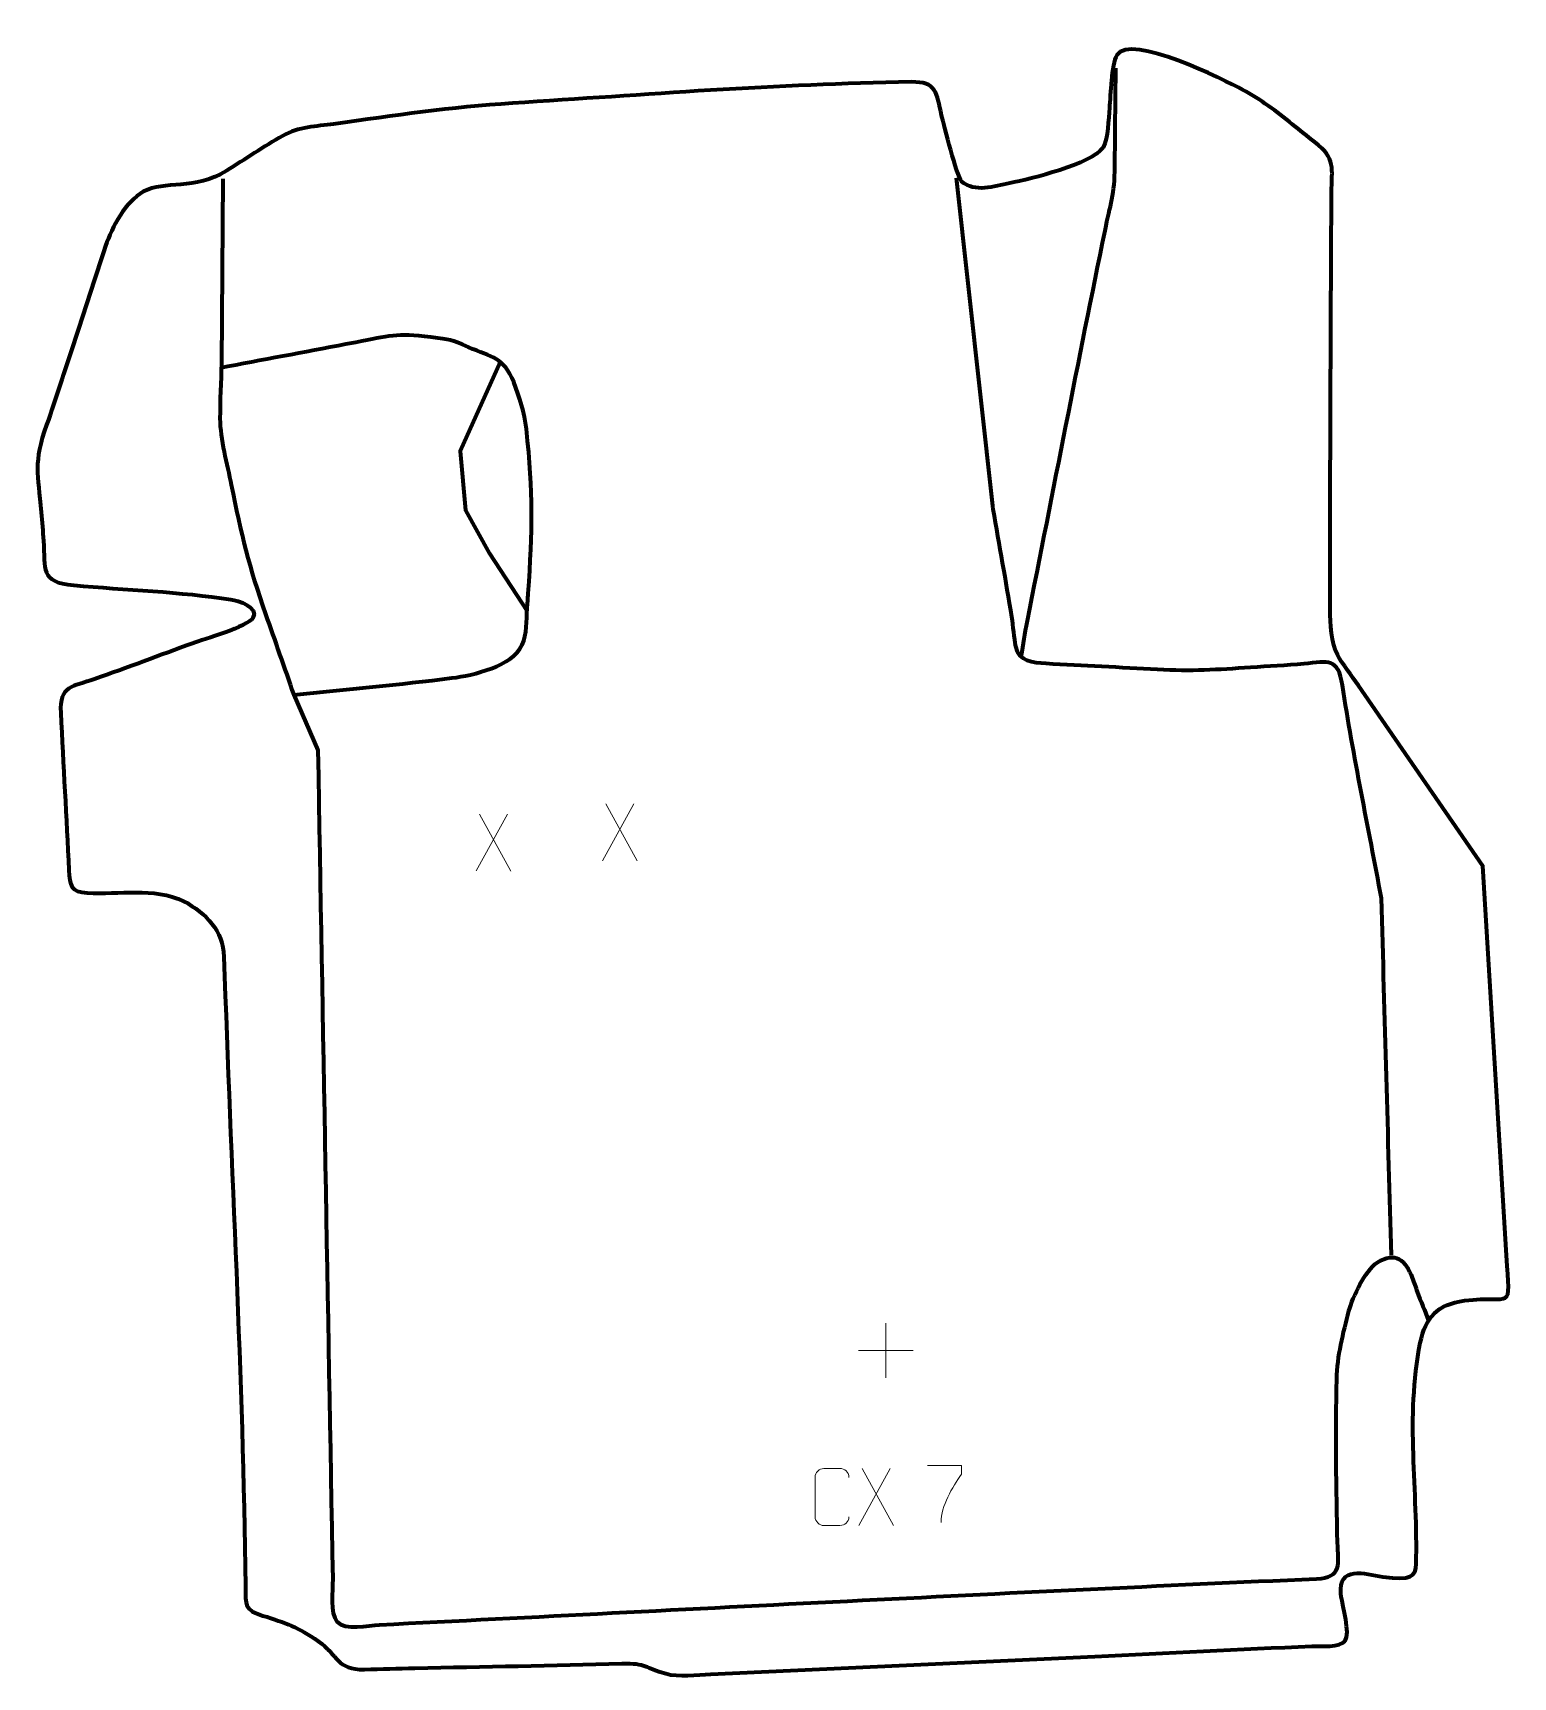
# Model space of a CAD drawing. Header units: millimetres. Extents: x -523 to 125, y -51 to 669.
import ezdxf

# ---------------------------------------------------------------- set-up
doc = ezdxf.new("R2010")
doc.units = ezdxf.units.MM
doc.header["$MEASUREMENT"] = 0
doc.layers.add('layer 2', color=7, linetype='Continuous')
doc.layers.add('layer 3', color=7, linetype='Continuous')

msp = doc.modelspace()

# ---------------------------------------------------------------- linework, layer by layer
at = {"layer": 'layer 2', "color": 140, "lineweight": 158}
for points, knots in [([(-90.2119, 395.5397), (-89.0344, 401.4534), (-88.6989, 405.331), (-87.5216, 411.2447), (-87.5216, 411.2447), (-76.1845, 468.1905), (-65.1423, 525.2499), (-53.4996, 582.1278), (-53.4996, 582.1278), (-51.1628, 593.5437), (-49.2508, 597.9389), (-49.185, 610.2042), (-49.185, 610.2042), (-49.1078, 624.5844), (-48.9302, 638.946), (-48.7864, 653.3243)], [0, 0, 0, 0, 0.2, 0.2, 0.2, 0.2, 0.4, 0.4, 0.4, 0.4, 0.6, 0.6, 0.6, 0.6, 1, 1, 1, 1]), ([(-439.9083, 604.9061), (-439.9083, 604.9061), (-440.4372, 523.9432), (-440.4372, 523.9432), (-440.4372, 523.9432), (-440.6525, 516.1219), (-441.1258, 507.6463), (-441.1087, 499.9093), (-441.1087, 499.9093), (-441.089, 490.9387), (-437.9815, 479.811), (-436.1746, 470.783), (-436.1746, 470.783), (-431.9161, 449.5064), (-428.3516, 434.7295), (-421.1536, 414.261), (-421.1536, 414.261), (-417.0422, 402.4912), (-412.9309, 390.7213), (-408.8195, 378.9515), (-408.8195, 378.9515), (-408.8195, 378.9515), (-398.2361, 354.6096), (-398.2361, 354.6096), (-398.2361, 354.6096), (-396.0683, 233.6111), (-393.9294, 112.612), (-391.7617, -8.3864), (-391.7617, -8.3864), (-391.6742, -13.2755), (-393.0056, -23.4349), (-389.8743, -26.8896), (-389.8743, -26.8896), (-386.2201, -30.9212), (-376.2919, -28.5336), (-371.2427, -28.28), (-371.2427, -28.28), (-236.5696, -21.5155), (-95.9644, -14.0376), (39.0654, -8.1368), (39.0654, -8.1368), (50.6757, -7.6294), (48.574, -1.6777), (48.339, 7.7539), (48.339, 7.7539), (47.7587, 31.0284), (47.4533, 56.0526), (47.9942, 79.3266), (47.9942, 79.3266), (48.2231, 89.1715), (50.7599, 99.6053), (53.3385, 109.1184), (53.3385, 109.1184), (55.0531, 115.4441), (60.2482, 126.4434), (65.7397, 130.4005), (65.7397, 130.4005), (73.645, 135.4296), (78.1539, 131.2486), (81.0782, 123.6176), (81.0782, 123.6176), (81.8564, 121.5866), (82.4874, 119.4905), (83.2518, 117.4483), (83.2518, 117.4483), (84.6961, 113.5896), (86.7311, 108.7608), (88.2048, 104.9128)], [0, 0, 0, 0, 0.05555556, 0.05555556, 0.05555556, 0.05555556, 0.11111111, 0.11111111, 0.11111111, 0.11111111, 0.16666667, 0.16666667, 0.16666667, 0.16666667, 0.22222222, 0.22222222, 0.22222222, 0.22222222, 0.27777778, 0.27777778, 0.27777778, 0.27777778, 0.33333333, 0.33333333, 0.33333333, 0.33333333, 0.38888889, 0.38888889, 0.38888889, 0.38888889, 0.44444444, 0.44444444, 0.44444444, 0.44444444, 0.5, 0.5, 0.5, 0.5, 0.55555556, 0.55555556, 0.55555556, 0.55555556, 0.61111111, 0.61111111, 0.61111111, 0.61111111, 0.66666667, 0.66666667, 0.66666667, 0.66666667, 0.72222222, 0.72222222, 0.72222222, 0.72222222, 0.77777778, 0.77777778, 0.77777778, 0.77777778, 0.83333333, 0.83333333, 0.83333333, 0.83333333, 0.88888889, 0.88888889, 0.88888889, 0.88888889, 1, 1, 1, 1]), ([(71.9294, 133.5), (70.4741, 185.6397), (69.0189, 237.7794), (67.5637, 289.9191), (67.5637, 289.9191), (61.7929, 320.8292), (55.2962, 352.0612), (50.441, 383.0601), (50.441, 383.0601), (48.5409, 395.192), (44.476, 393.5407), (33.561, 392.491), (33.561, 392.491), (25.9274, 391.7568), (17.9551, 391.3848), (10.2737, 390.8811), (10.2737, 390.8811), (-4.3072, 389.8983), (-15.7674, 389.0853), (-30.5122, 389.9506), (-30.5122, 389.9506), (-46.7419, 390.9009), (-63.0106, 391.6082), (-79.2186, 392.5676), (-79.2186, 392.5676), (-85.3139, 392.9284), (-91.0637, 393.2387), (-92.5059, 400.003), (-92.5059, 400.003), (-93.3247, 403.8432), (-93.6584, 408.9297), (-94.3279, 413.0736), (-94.3279, 413.0736), (-96.8718, 428.8215), (-99.7715, 444.5095), (-102.4568, 460.2336), (-102.4568, 460.2336), (-102.5365, 460.7001), (-102.6163, 461.1669), (-102.696, 461.6335), (-102.696, 461.6335), (-102.696, 461.6335), (-118.5048, 605.2362), (-118.5048, 605.2362)], [0, 0, 0, 0, 0.08333333, 0.08333333, 0.08333333, 0.08333333, 0.16666667, 0.16666667, 0.16666667, 0.16666667, 0.25, 0.25, 0.25, 0.25, 0.33333333, 0.33333333, 0.33333333, 0.33333333, 0.41666667, 0.41666667, 0.41666667, 0.41666667, 0.5, 0.5, 0.5, 0.5, 0.58333333, 0.58333333, 0.58333333, 0.58333333, 0.66666667, 0.66666667, 0.66666667, 0.66666667, 0.75, 0.75, 0.75, 0.75, 0.83333333, 0.83333333, 0.83333333, 0.83333333, 1, 1, 1, 1]), ([(-408.8195, 378.9515), (-385.8635, 381.3808), (-362.3657, 383.3574), (-339.5265, 386.2733), (-339.5265, 386.2733), (-330.1466, 387.4708), (-313.0866, 391.3741), (-308.7835, 400.7573), (-308.7835, 400.7573), (-306.697, 405.307), (-306.831, 411.635), (-306.5712, 416.6071), (-306.5712, 416.6071), (-306.4195, 418.8307), (-306.2677, 421.0543), (-306.116, 423.2778), (-306.116, 423.2778), (-304.1594, 451.693), (-303.794, 466.6743), (-306.9309, 495.3553), (-306.9309, 495.3553), (-307.7217, 502.5233), (-309.8913, 509.0713), (-312.4285, 515.7925), (-312.4285, 515.7925), (-316.7795, 526.7248), (-322.0896, 526.7409), (-332.2206, 531.0882), (-332.2206, 531.0882), (-340.6371, 534.6999), (-339.5248, 534.3142), (-348.803, 535.4906), (-348.803, 535.4906), (-363.958, 537.412), (-367.0388, 536.0031), (-381.6522, 533.1941), (-381.6522, 533.1941), (-381.6522, 533.1941), (-382.4977, 533.0316), (-382.4977, 533.0316), (-382.4977, 533.0316), (-400.8923, 529.5668), (-419.287, 526.1019), (-437.6816, 522.6371), (-437.6816, 522.6371), (-437.6816, 522.6371), (-440.4876, 522.1086), (-440.4876, 522.1086)], [0, 0, 0, 0, 0.07692308, 0.07692308, 0.07692308, 0.07692308, 0.15384615, 0.15384615, 0.15384615, 0.15384615, 0.23076923, 0.23076923, 0.23076923, 0.23076923, 0.30769231, 0.30769231, 0.30769231, 0.30769231, 0.38461538, 0.38461538, 0.38461538, 0.38461538, 0.46153846, 0.46153846, 0.46153846, 0.46153846, 0.53846154, 0.53846154, 0.53846154, 0.53846154, 0.61538462, 0.61538462, 0.61538462, 0.61538462, 0.69230769, 0.69230769, 0.69230769, 0.69230769, 0.76923077, 0.76923077, 0.76923077, 0.76923077, 0.84615385, 0.84615385, 0.84615385, 0.84615385, 1, 1, 1, 1]), ([(-318.3127, 524.7912), (-318.3127, 524.7912), (-335.8586, 485.5782), (-335.8586, 485.5782), (-335.8586, 485.5782), (-335.8586, 485.5782), (-333.6096, 459.7813), (-333.6096, 459.7813), (-333.6096, 459.7813), (-333.6096, 459.7813), (-323.0263, 440.7313), (-323.0263, 440.7313), (-323.0263, 440.7313), (-323.0263, 440.7313), (-306.6478, 415.4833), (-306.6478, 415.4833)], [0, 0, 0, 0, 0.2, 0.2, 0.2, 0.2, 0.4, 0.4, 0.4, 0.4, 0.6, 0.6, 0.6, 0.6, 1, 1, 1, 1])]:
    msp.add_open_spline(points, degree=3, knots=knots, dxfattribs=at)
at = {"layer": 'layer 3', "color": 242, "lineweight": 158}
msp.add_open_spline([(-226.2572, 643.6679), (-196.4342, 645.4351), (-168.2855, 646.6652), (-138.4493, 647.247), (-138.4493, 647.247), (-126.979, 647.474), (-127.4523, 642.4554), (-125.0674, 632.6196), (-125.0674, 632.6196), (-123.8242, 627.5948), (-118.6382, 606.7051), (-116.3191, 603.7297), (-116.3191, 603.7297), (-110.3648, 598.6283), (-102.1851, 601.4486), (-95.1961, 602.9462), (-95.1961, 602.9462), (-86.035, 604.8771), (-59.5216, 611.1366), (-54.3496, 618.5699), (-54.3496, 618.5699), (-51.9684, 622.5986), (-52.1074, 630.9188), (-51.5868, 635.9186), (-51.5868, 635.9186), (-51.0566, 641.4382), (-50.8612, 654.7989), (-48.3296, 658.9933), (-48.3296, 658.9933), (-42.4466, 668.7407), (-0.9838, 648.063), (6.7126, 643.8567), (6.7126, 643.8567), (14.8052, 639.4339), (21.453, 634.444), (28.6402, 628.6566), (28.6402, 628.6566), (31.886, 626.0279), (35.0844, 623.4062), (38.4139, 620.8793), (38.4139, 620.8793), (47.8384, 613.7862), (45.7399, 609.4635), (45.6828, 598.6616), (45.6828, 598.6616), (45.3626, 537.8309), (45.0723, 476.8961), (45.0832, 416.0683), (45.0832, 416.0683), (45.0842, 410.4848), (45.6614, 401.2041), (48.3387, 396.3435), (48.3387, 396.3435), (50.4264, 392.5531), (54.8249, 386.8479), (57.4632, 383.0291), (57.4632, 383.0291), (57.4632, 383.0291), (112.0132, 304.0749), (112.0132, 304.0749), (112.0132, 304.0749), (112.0132, 304.0749), (122.3204, 133.3591), (122.3204, 133.3591), (122.3204, 133.3591), (124.0163, 107.541), (125.2229, 116.4961), (103.923, 113.6359), (103.923, 113.6359), (92.0133, 112.0366), (86.8301, 106.2155), (84.5814, 95.1279), (84.5814, 95.1279), (77.9759, 62.5598), (83.6978, 29.9755), (82.7523, -1.657), (82.7523, -1.657), (82.5899, -7.0897), (80.5647, -9.0897), (68.175, -7.232), (68.175, -7.232), (60.0654, -6.016), (48.5773, -2.1547), (49.8393, -14.8108), (49.8393, -14.8108), (49.8393, -14.8108), (49.9493, -15.914), (49.9493, -15.914), (49.9493, -15.914), (50.5172, -20.0275), (53.9675, -32.17), (51.7177, -35.2473), (51.7177, -35.2473), (49.437, -38.3668), (40.8271, -37.5735), (37.069, -37.7094), (37.069, -37.7094), (5.4216, -38.8537), (-26.3099, -40.6499), (-57.9559, -42.1166), (-57.9559, -42.1166), (-57.9559, -42.1166), (-226.1297, -49.8969), (-226.1297, -49.8969), (-226.1297, -49.8969), (-231.9827, -50.1677), (-240.5053, -51.2048), (-245.9207, -49.6882), (-245.9207, -49.6882), (-255.0572, -47.1295), (-254.1656, -44.9346), (-265.1723, -45.2668), (-265.1723, -45.2668), (-295.2836, -46.1755), (-325.6314, -46.5898), (-355.7737, -47.2451), (-355.7737, -47.2451), (-363.1562, -47.4056), (-370.3974, -47.6288), (-377.7735, -47.8806), (-377.7735, -47.8806), (-390.1837, -47.9665), (-389.1334, -41.7753), (-398.135, -35.4198), (-398.135, -35.4198), (-406.8892, -29.3441), (-412.3216, -27.4165), (-422.3327, -24.3076), (-422.3327, -24.3076), (-430.5783, -21.747), (-429.8885, -19.9132), (-429.9834, -11.3956), (-429.9834, -11.3956), (-430.9995, 79.8623), (-436.4221, 172.7721), (-439.3605, 264.2048), (-439.3605, 264.2048), (-439.7274, 275.6225), (-447.2647, 283.2837), (-456.875, 288.4723), (-456.875, 288.4723), (-470.5772, 294.8832), (-485.0167, 291.2883), (-499.3119, 292.1972), (-499.3119, 292.1972), (-506.3348, 292.6437), (-506.9627, 295.2349), (-507.2831, 302.1175), (-507.2831, 302.1175), (-508.3541, 325.1328), (-509.7676, 348.0619), (-510.8641, 371.0531), (-510.8641, 371.0531), (-511.4362, 383.0481), (-505.7655, 382.4387), (-496.029, 385.7958), (-496.029, 385.7958), (-481.6799, 390.7433), (-467.436, 396.2333), (-453.1735, 401.4485), (-453.1735, 401.4485), (-448.0034, 403.2475), (-429.1018, 408.6228), (-426.7444, 412.5654), (-426.7444, 412.5654), (-423.8728, 417.3679), (-433.1525, 420.1545), (-436.4026, 420.6602), (-436.4026, 420.6602), (-458.1696, 424.0467), (-482.7565, 424.8025), (-505.1167, 426.9015), (-505.1167, 426.9015), (-520.3149, 428.3281), (-517.5847, 433.7504), (-518.3867, 446.3833), (-518.3867, 446.3833), (-518.6943, 450.5495), (-519.0758, 454.7142), (-519.4131, 458.8788), (-519.4131, 458.8788), (-520.8279, 475.8558), (-523.0562, 480.3587), (-517.0587, 497.192), (-517.0587, 497.192), (-512.9086, 508.8411), (-509.1863, 520.7462), (-505.3095, 532.4979), (-505.3095, 532.4979), (-500.6093, 546.752), (-496.0743, 561.2718), (-491.2051, 575.4386), (-491.2051, 575.4386), (-488.3031, 583.8818), (-482.6455, 594.7105), (-474.6403, 599.2313), (-474.6403, 599.2313), (-465.4179, 604.2371), (-452.1686, 599.6433), (-438.229, 608.3634), (-438.229, 608.3634), (-430.1689, 613.4079), (-421.7822, 618.969), (-413.6155, 623.7182), (-413.6155, 623.7182), (-406.8118, 627.6747), (-398.9412, 627.7364), (-391.3289, 628.8092), (-391.3289, 628.8092), (-364.3257, 632.6172), (-340.2673, 636.1559), (-313.006, 637.9522), (-313.006, 637.9522), (-284.0898, 639.8574), (-255.1735, 641.7627), (-226.2572, 643.6679)], degree=3, knots=[0, 0, 0, 0, 0.01818182, 0.01818182, 0.01818182, 0.01818182, 0.03636364, 0.03636364, 0.03636364, 0.03636364, 0.05454545, 0.05454545, 0.05454545, 0.05454545, 0.07272727, 0.07272727, 0.07272727, 0.07272727, 0.09090909, 0.09090909, 0.09090909, 0.09090909, 0.10909091, 0.10909091, 0.10909091, 0.10909091, 0.12727273, 0.12727273, 0.12727273, 0.12727273, 0.14545455, 0.14545455, 0.14545455, 0.14545455, 0.16363636, 0.16363636, 0.16363636, 0.16363636, 0.18181818, 0.18181818, 0.18181818, 0.18181818, 0.2, 0.2, 0.2, 0.2, 0.21818182, 0.21818182, 0.21818182, 0.21818182, 0.23636364, 0.23636364, 0.23636364, 0.23636364, 0.25454545, 0.25454545, 0.25454545, 0.25454545, 0.27272727, 0.27272727, 0.27272727, 0.27272727, 0.29090909, 0.29090909, 0.29090909, 0.29090909, 0.30909091, 0.30909091, 0.30909091, 0.30909091, 0.32727273, 0.32727273, 0.32727273, 0.32727273, 0.34545455, 0.34545455, 0.34545455, 0.34545455, 0.36363636, 0.36363636, 0.36363636, 0.36363636, 0.38181818, 0.38181818, 0.38181818, 0.38181818, 0.4, 0.4, 0.4, 0.4, 0.41818182, 0.41818182, 0.41818182, 0.41818182, 0.43636364, 0.43636364, 0.43636364, 0.43636364, 0.45454545, 0.45454545, 0.45454545, 0.45454545, 0.47272727, 0.47272727, 0.47272727, 0.47272727, 0.49090909, 0.49090909, 0.49090909, 0.49090909, 0.50909091, 0.50909091, 0.50909091, 0.50909091, 0.52727273, 0.52727273, 0.52727273, 0.52727273, 0.54545455, 0.54545455, 0.54545455, 0.54545455, 0.56363636, 0.56363636, 0.56363636, 0.56363636, 0.58181818, 0.58181818, 0.58181818, 0.58181818, 0.6, 0.6, 0.6, 0.6, 0.61818182, 0.61818182, 0.61818182, 0.61818182, 0.63636364, 0.63636364, 0.63636364, 0.63636364, 0.65454545, 0.65454545, 0.65454545, 0.65454545, 0.67272727, 0.67272727, 0.67272727, 0.67272727, 0.69090909, 0.69090909, 0.69090909, 0.69090909, 0.70909091, 0.70909091, 0.70909091, 0.70909091, 0.72727273, 0.72727273, 0.72727273, 0.72727273, 0.74545455, 0.74545455, 0.74545455, 0.74545455, 0.76363636, 0.76363636, 0.76363636, 0.76363636, 0.78181818, 0.78181818, 0.78181818, 0.78181818, 0.8, 0.8, 0.8, 0.8, 0.81818182, 0.81818182, 0.81818182, 0.81818182, 0.83636364, 0.83636364, 0.83636364, 0.83636364, 0.85454545, 0.85454545, 0.85454545, 0.85454545, 0.87272727, 0.87272727, 0.87272727, 0.87272727, 0.89090909, 0.89090909, 0.89090909, 0.89090909, 0.90909091, 0.90909091, 0.90909091, 0.90909091, 0.92727273, 0.92727273, 0.92727273, 0.92727273, 0.94545455, 0.94545455, 0.94545455, 0.94545455, 0.96363636, 0.96363636, 0.96363636, 0.96363636, 1, 1, 1, 1], dxfattribs=at)
at = {"layer": 'layer 3', "color": 250, "lineweight": 9}
for points in [[(-315.1551, 326.6581), (-315.1551, 326.6581), (-328.8957, 301.7623), (-328.8957, 301.7623)], [(-327.4411, 326.6581), (-327.4411, 326.6581), (-313.7005, 301.7046), (-313.7005, 301.7046)], [(-259.7979, 331.1668), (-259.7979, 331.1668), (-273.5385, 306.271), (-273.5385, 306.271)], [(-272.0839, 331.1668), (-272.0839, 331.1668), (-258.3433, 306.2133), (-258.3433, 306.2133)], [(-149.5083, 103.8363), (-149.5083, 103.8363), (-149.5083, 79.8584), (-149.5083, 79.8584)], [(-161.4972, 91.8473), (-161.4972, 91.8473), (-137.5193, 91.8473), (-137.5193, 91.8473)], [(-147.6509, 40.1376), (-147.6509, 40.1376), (-161.3915, 15.2418), (-161.3915, 15.2418)], [(-159.9369, 40.1376), (-159.9369, 40.1376), (-146.1963, 15.1841), (-146.1963, 15.1841)]]:
    msp.add_open_spline(points, degree=3, dxfattribs=at)
for points, knots in [([(-165.6436, 19.0018), (-165.7834, 16.6784), (-167.4606, 15.1988), (-169.6083, 15.188), (-169.6083, 15.188), (-171.9402, 15.1884), (-174.2721, 15.1884), (-176.6036, 15.188), (-176.6036, 15.188), (-178.5286, 15.0826), (-180.5007, 16.9671), (-180.4895, 18.9844), (-180.4895, 18.9844), (-180.4891, 24.7545), (-180.4891, 30.5242), (-180.4895, 36.2935), (-180.4895, 36.2935), (-180.4853, 38.4316), (-178.7386, 40.1508), (-176.5862, 40.1373), (-176.5862, 40.1373), (-174.2605, 40.1373), (-171.9344, 40.1373), (-169.6083, 40.1373), (-169.6083, 40.1373), (-167.6617, 40.1728), (-165.6703, 38.6813), (-165.6436, 36.2437)], [0, 0, 0, 0, 0.125, 0.125, 0.125, 0.125, 0.25, 0.25, 0.25, 0.25, 0.375, 0.375, 0.375, 0.375, 0.5, 0.5, 0.5, 0.5, 0.625, 0.625, 0.625, 0.625, 0.75, 0.75, 0.75, 0.75, 1, 1, 1, 1]), ([(-131.209, 41.4738), (-131.209, 41.4738), (-116.3929, 41.4738), (-116.3929, 41.4738), (-116.3929, 41.4738), (-116.3932, 40.2242), (-116.3932, 38.9746), (-116.3929, 37.7248), (-116.3929, 37.7248), (-120.3873, 31.7277), (-125.3025, 23.8941), (-125.3025, 16.5153)], [0, 0, 0, 0, 0.25, 0.25, 0.25, 0.25, 0.5, 0.5, 0.5, 0.5, 1, 1, 1, 1])]:
    msp.add_open_spline(points, degree=3, knots=knots, dxfattribs=at)

doc.saveas('drawing.dxf')
